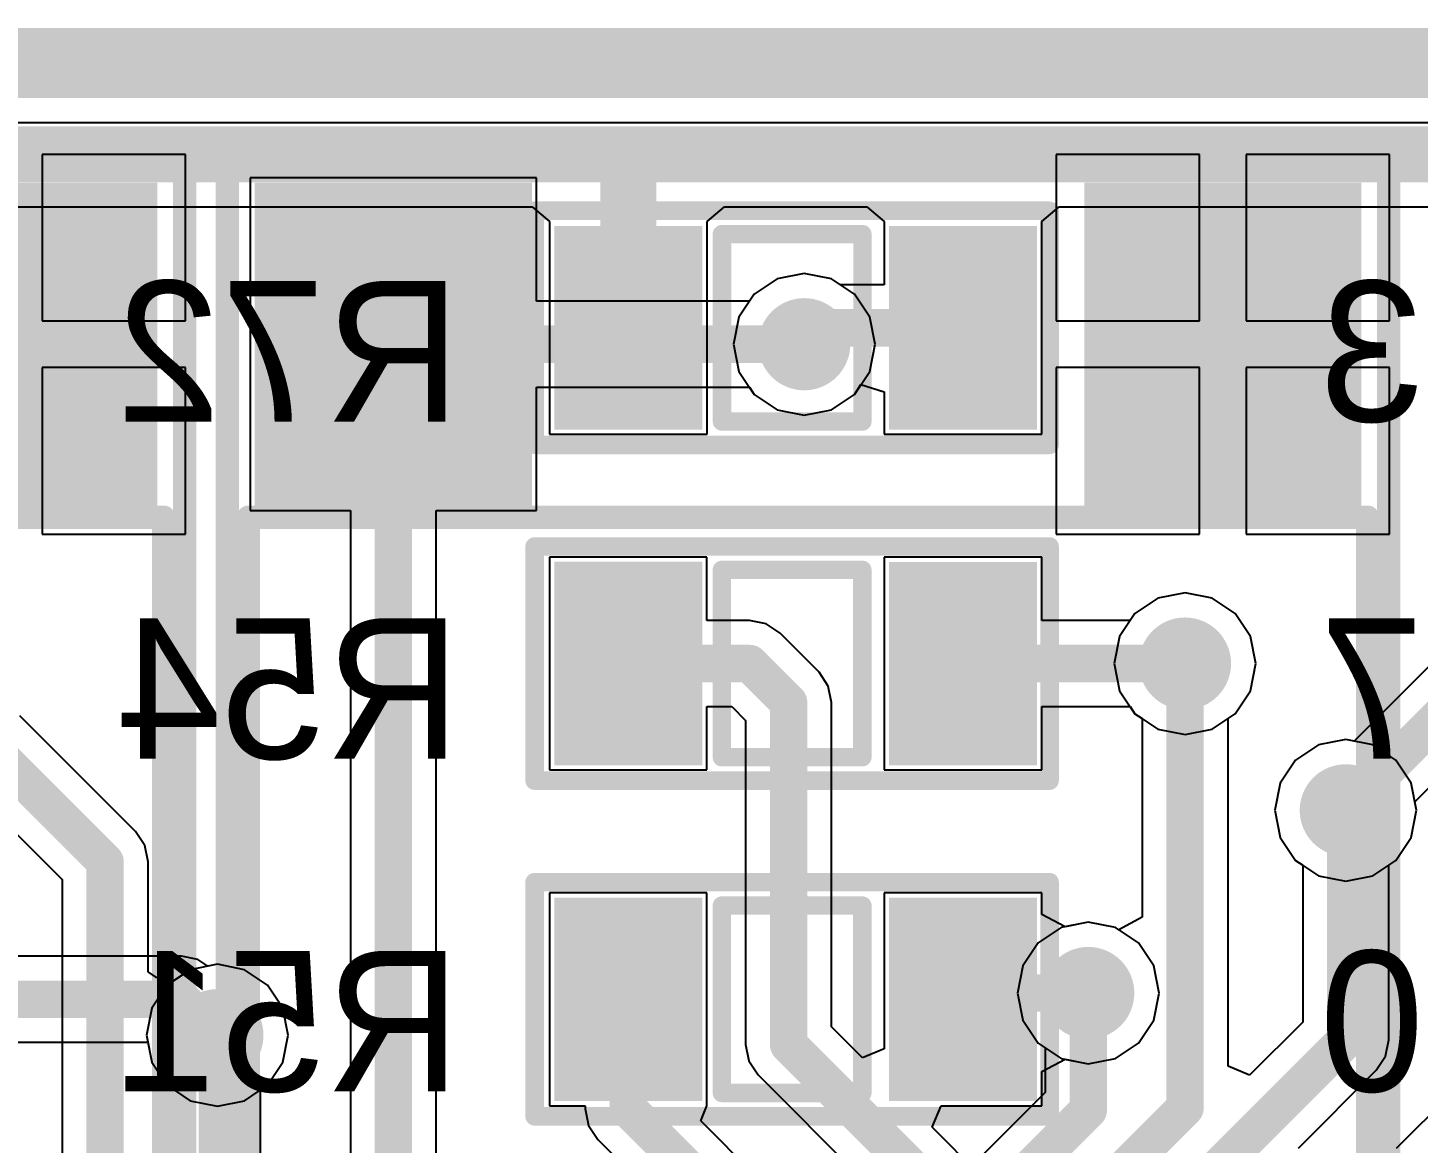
# Model space of a CAD drawing. Header units: millimetres. Extents: x 3.6 to 6.79, y 1.07 to 2.73.
# Drawn here: x 4.8845 to 5.1815, y 2.4959 to 2.734 of the extents above; entities that cross this region are included whole.
import ezdxf

# ---------------------------------------------------------------- set-up
doc = ezdxf.new("R2010")
doc.units = ezdxf.units.MM
doc.header["$MEASUREMENT"] = 0
for name, color, linetype in [('BottomLayer', 5, 'Continuous'), ('BottomOverlay', 54, 'Continuous'), ('BottomPaste', 16, 'Continuous'), ('BottomSolder', 6, 'Continuous'), ('KeepOutLayer', 6, 'Continuous'), ('Mechanical15', 56, 'Continuous'), ('MidLayer1', 16, 'Continuous'), ('MidLayer2', 76, 'Continuous'), ('MultiLayer', 9, 'Continuous'), ('TopLayer', 1, 'Continuous'), ('TopOverlay', 2, 'Continuous'), ('TopPaste', 8, 'Continuous'), ('TopSolder', 216, 'Continuous'), ('ViaHoleLayer', 16, 'Continuous')]:
    doc.layers.add(name, color=color, linetype=linetype)

# ---------------------------------------------------------------- blocks, each defined once
blk = doc.blocks.new('SW2_SMD_28')
at = {"layer": 'Mechanical15', "const_width": 0.005}
for points in [[(-0.19685, 0.12402), (0.19685, 0.12402)], [(0.19685, 0.12402), (0.19685, -0.12402)], [(-0.19685, -0.12402), (0.19685, -0.12402)]]:
    blk.add_lwpolyline(points, dxfattribs=at)
at = {"layer": 'Mechanical15', "const_width": 0.0025}
for points in [[(0.1956, 0.12402, 1), (0.1981, 0.12402, 1)], [(0.1956, 0.12402, 1), (0.1981, 0.12402, 1)], [(0.1956, -0.12402, 1), (0.1981, -0.12402, 1)], [(0.1956, -0.12402, 1), (0.1981, -0.12402, 1)]]:
    blk.add_lwpolyline(points, format="xyb", close=True, dxfattribs=at)
at = {"layer": 'TopLayer'}
for points in [[(0.12598, 0.06299), (0.18701, 0.06299), (0.12598, 0.11417), (0.18701, 0.11417)], [(0.12598, -0.11417), (0.18701, -0.11417), (0.12598, -0.06299), (0.18701, -0.06299)]]:
    blk.add_solid(points, dxfattribs=at)
at = {"layer": 'TopOverlay', "const_width": 0.005}
for points in [[(-0.11955, 0.11955), (0.11955, 0.11955)], [(0.11955, 0.11955), (0.11955, -0.11955)], [(-0.11955, -0.11955), (0.11955, -0.11955)]]:
    blk.add_lwpolyline(points, dxfattribs=at)
at = {"layer": 'TopOverlay', "const_width": 0.0025}
for points in [[(0.1183, 0.11955, 1), (0.1208, 0.11955, 1)], [(0.1183, 0.11955, 1), (0.1208, 0.11955, 1)], [(0.1183, -0.11955, 1), (0.1208, -0.11955, 1)], [(0.1183, -0.11955, 1), (0.1208, -0.11955, 1)]]:
    blk.add_lwpolyline(points, format="xyb", close=True, dxfattribs=at)
at = {"layer": 'TopPaste'}
for points in [[(0.12598, 0.06299), (0.18701, 0.06299), (0.12598, 0.11417), (0.18701, 0.11417)], [(0.12598, -0.11417), (0.18701, -0.11417), (0.12598, -0.06299), (0.18701, -0.06299)]]:
    blk.add_solid(points, dxfattribs=at)
at = {"layer": 'TopSolder'}
for points in [[(0.12198, 0.05899), (0.19101, 0.05899), (0.12198, 0.11817), (0.19101, 0.11817)], [(0.12198, -0.11817), (0.19101, -0.11817), (0.12198, -0.05899), (0.19101, -0.05899)]]:
    blk.add_solid(points, dxfattribs=at)
blk = doc.blocks.new('SW2_SMD_29')
at = {"layer": 'Mechanical15', "const_width": 0.005}
for points in [[(0.19685, 0.12402), (0.19685, -0.12402)], [(-0.19685, -0.12402), (0.19685, -0.12402)]]:
    blk.add_lwpolyline(points, dxfattribs=at)
at = {"layer": 'Mechanical15', "const_width": 0.0025}
blk.add_lwpolyline([(0.1956, -0.12402, 1), (0.1981, -0.12402, 1)], format="xyb", close=True, dxfattribs=at)
blk.add_lwpolyline([(0.1956, -0.12402, 1), (0.1981, -0.12402, 1)], format="xyb", close=True, dxfattribs=at)
at = {"layer": 'TopLayer'}
blk.add_solid([(0.12598, -0.11417), (0.18701, -0.11417), (0.12598, -0.06299), (0.18701, -0.06299)], dxfattribs=at)
at = {"layer": 'TopOverlay', "const_width": 0.005}
for points in [[(0.11955, 0.11955), (0.11955, -0.11955)], [(-0.11955, -0.11955), (0.11955, -0.11955)]]:
    blk.add_lwpolyline(points, dxfattribs=at)
at = {"layer": 'TopOverlay', "const_width": 0.0025}
blk.add_lwpolyline([(0.1183, -0.11955, 1), (0.1208, -0.11955, 1)], format="xyb", close=True, dxfattribs=at)
blk.add_lwpolyline([(0.1183, -0.11955, 1), (0.1208, -0.11955, 1)], format="xyb", close=True, dxfattribs=at)
at = {"layer": 'TopPaste'}
blk.add_solid([(0.12598, -0.11417), (0.18701, -0.11417), (0.12598, -0.06299), (0.18701, -0.06299)], dxfattribs=at)
at = {"layer": 'TopSolder'}
blk.add_solid([(0.12198, -0.11817), (0.19101, -0.11817), (0.12198, -0.05899), (0.19101, -0.05899)], dxfattribs=at)
blk = doc.blocks.new('RES_SMD_0603_B_44')
at = {"layer": 'BottomLayer'}
for points in [[(-0.04681, -0.01772), (-0.02319, -0.01772), (-0.04681, 0.01772), (-0.02319, 0.01772)], [(0.02468, -0.01772), (0.0483, -0.01772), (0.02468, 0.01771), (0.0483, 0.01771)]]:
    blk.add_solid(points, dxfattribs=at)
at = {"layer": 'BottomOverlay', "const_width": 0.00394}
for points in [[(-0.055, 0.025), (0.035, 0.025)], [(-0.055, -0.025), (-0.055, 0.025)], [(0.035, 0.025), (0.055, 0.025)], [(0.055, -0.025), (0.055, 0.025)], [(-0.015, 0.02), (0.015, 0.02)], [(-0.015, -0.02), (-0.015, 0.02)], [(0.015, -0.02), (0.015, 0.02)], [(-0.015, -0.02), (0.015, -0.02)], [(-0.055, -0.025), (0.055, -0.025)]]:
    blk.add_lwpolyline(points, dxfattribs=at)
at = {"layer": 'BottomOverlay', "const_width": 0.00197}
for points in [[(-0.05599, 0.025, 1), (-0.05402, 0.025, 1)], [(-0.05599, 0.025, 1), (-0.05402, 0.025, 1)], [(0.03401, 0.025, 1), (0.03598, 0.025, 1)], [(0.03401, 0.025, 1), (0.03598, 0.025, 1)], [(0.05401, 0.025, 1), (0.05598, 0.025, 1)], [(0.05401, 0.025, 1), (0.05598, 0.025, 1)], [(-0.01599, 0.02, 1), (-0.01402, 0.02, 1)], [(-0.01599, 0.02, 1), (-0.01402, 0.02, 1)], [(0.01401, 0.02, 1), (0.01598, 0.02, 1)], [(0.01401, 0.02, 1), (0.01598, 0.02, 1)], [(-0.01599, -0.02, 1), (-0.01402, -0.02, 1)], [(-0.01599, -0.02, 1), (-0.01402, -0.02, 1)], [(0.01401, -0.02, 1), (0.01598, -0.02, 1)], [(0.01401, -0.02, 1), (0.01598, -0.02, 1)], [(-0.05599, -0.025, 1), (-0.05402, -0.025, 1)], [(-0.05599, -0.025, 1), (-0.05402, -0.025, 1)], [(0.05401, -0.025, 1), (0.05598, -0.025, 1)], [(0.05401, -0.025, 1), (0.05598, -0.025, 1)]]:
    blk.add_lwpolyline(points, format="xyb", close=True, dxfattribs=at)
at = {"layer": 'BottomPaste'}
for points in [[(-0.04681, -0.01772), (-0.02319, -0.01772), (-0.04681, 0.01772), (-0.02319, 0.01772)], [(0.02468, -0.01772), (0.0483, -0.01772), (0.02468, 0.01771), (0.0483, 0.01771)]]:
    blk.add_solid(points, dxfattribs=at)
at = {"layer": 'BottomSolder'}
for points in [[(-0.05081, -0.02172), (-0.01919, -0.02172), (-0.05081, 0.02172), (-0.01919, 0.02172)], [(0.02068, -0.02172), (0.0523, -0.02172), (0.02068, 0.02171), (0.0523, 0.02171)]]:
    blk.add_solid(points, dxfattribs=at)
blk = doc.blocks.new('RES_SMD_0603_B_61')
at = {"layer": 'BottomLayer'}
for points in [[(-0.04681, -0.01772), (-0.02319, -0.01772), (-0.04681, 0.01772), (-0.02319, 0.01772)], [(0.02468, -0.01772), (0.0483, -0.01772), (0.02468, 0.01771), (0.0483, 0.01771)]]:
    blk.add_solid(points, dxfattribs=at)
at = {"layer": 'BottomOverlay', "const_width": 0.00394}
for points in [[(-0.055, 0.025), (0.035, 0.025)], [(-0.055, -0.025), (-0.055, 0.025)], [(0.035, 0.025), (0.055, 0.025)], [(0.055, -0.025), (0.055, 0.025)], [(-0.015, 0.02), (0.015, 0.02)], [(-0.015, -0.02), (-0.015, 0.02)], [(0.015, -0.02), (0.015, 0.02)], [(-0.015, -0.02), (0.015, -0.02)], [(-0.055, -0.025), (0.055, -0.025)]]:
    blk.add_lwpolyline(points, dxfattribs=at)
at = {"layer": 'BottomOverlay', "const_width": 0.00197}
for points in [[(-0.05599, 0.025, 1), (-0.05402, 0.025, 1)], [(-0.05599, 0.025, 1), (-0.05402, 0.025, 1)], [(0.03401, 0.025, 1), (0.03598, 0.025, 1)], [(0.03401, 0.025, 1), (0.03598, 0.025, 1)], [(0.05401, 0.025, 1), (0.05598, 0.025, 1)], [(0.05401, 0.025, 1), (0.05598, 0.025, 1)], [(-0.01599, 0.02, 1), (-0.01402, 0.02, 1)], [(-0.01599, 0.02, 1), (-0.01402, 0.02, 1)], [(0.01401, 0.02, 1), (0.01598, 0.02, 1)], [(0.01401, 0.02, 1), (0.01598, 0.02, 1)], [(-0.01599, -0.02, 1), (-0.01402, -0.02, 1)], [(-0.01599, -0.02, 1), (-0.01402, -0.02, 1)], [(0.01401, -0.02, 1), (0.01598, -0.02, 1)], [(0.01401, -0.02, 1), (0.01598, -0.02, 1)], [(-0.05599, -0.025, 1), (-0.05402, -0.025, 1)], [(-0.05599, -0.025, 1), (-0.05402, -0.025, 1)], [(0.05401, -0.025, 1), (0.05598, -0.025, 1)], [(0.05401, -0.025, 1), (0.05598, -0.025, 1)]]:
    blk.add_lwpolyline(points, format="xyb", close=True, dxfattribs=at)
at = {"layer": 'BottomPaste'}
for points in [[(-0.04681, -0.01772), (-0.02319, -0.01772), (-0.04681, 0.01772), (-0.02319, 0.01772)], [(0.02468, -0.01772), (0.0483, -0.01772), (0.02468, 0.01771), (0.0483, 0.01771)]]:
    blk.add_solid(points, dxfattribs=at)
at = {"layer": 'BottomSolder'}
for points in [[(-0.05081, -0.02172), (-0.01919, -0.02172), (-0.05081, 0.02172), (-0.01919, 0.02172)], [(0.02068, -0.02172), (0.0523, -0.02172), (0.02068, 0.02171), (0.0523, 0.02171)]]:
    blk.add_solid(points, dxfattribs=at)
blk = doc.blocks.new('RES_SMD_0603_B_62')
at = {"layer": 'BottomLayer'}
for points in [[(-0.04681, -0.01772), (-0.02319, -0.01772), (-0.04681, 0.01772), (-0.02319, 0.01772)], [(0.02468, -0.01772), (0.0483, -0.01772), (0.02468, 0.01771), (0.0483, 0.01771)]]:
    blk.add_solid(points, dxfattribs=at)
at = {"layer": 'BottomOverlay', "const_width": 0.00394}
for points in [[(-0.055, 0.025), (0.035, 0.025)], [(-0.055, -0.025), (-0.055, 0.025)], [(0.035, 0.025), (0.055, 0.025)], [(0.055, -0.025), (0.055, 0.025)], [(-0.015, 0.02), (0.015, 0.02)], [(-0.015, -0.02), (-0.015, 0.02)], [(0.015, -0.02), (0.015, 0.02)], [(-0.015, -0.02), (0.015, -0.02)], [(-0.055, -0.025), (0.055, -0.025)]]:
    blk.add_lwpolyline(points, dxfattribs=at)
at = {"layer": 'BottomOverlay', "const_width": 0.00197}
for points in [[(-0.05599, 0.025, 1), (-0.05402, 0.025, 1)], [(-0.05599, 0.025, 1), (-0.05402, 0.025, 1)], [(0.03401, 0.025, 1), (0.03598, 0.025, 1)], [(0.03401, 0.025, 1), (0.03598, 0.025, 1)], [(0.05401, 0.025, 1), (0.05598, 0.025, 1)], [(0.05401, 0.025, 1), (0.05598, 0.025, 1)], [(-0.01599, 0.02, 1), (-0.01402, 0.02, 1)], [(-0.01599, 0.02, 1), (-0.01402, 0.02, 1)], [(0.01401, 0.02, 1), (0.01598, 0.02, 1)], [(0.01401, 0.02, 1), (0.01598, 0.02, 1)], [(-0.01599, -0.02, 1), (-0.01402, -0.02, 1)], [(-0.01599, -0.02, 1), (-0.01402, -0.02, 1)], [(0.01401, -0.02, 1), (0.01598, -0.02, 1)], [(0.01401, -0.02, 1), (0.01598, -0.02, 1)], [(-0.05599, -0.025, 1), (-0.05402, -0.025, 1)], [(-0.05599, -0.025, 1), (-0.05402, -0.025, 1)], [(0.05401, -0.025, 1), (0.05598, -0.025, 1)], [(0.05401, -0.025, 1), (0.05598, -0.025, 1)]]:
    blk.add_lwpolyline(points, format="xyb", close=True, dxfattribs=at)
at = {"layer": 'BottomPaste'}
for points in [[(-0.04681, -0.01772), (-0.02319, -0.01772), (-0.04681, 0.01772), (-0.02319, 0.01772)], [(0.02468, -0.01772), (0.0483, -0.01772), (0.02468, 0.01771), (0.0483, 0.01771)]]:
    blk.add_solid(points, dxfattribs=at)
at = {"layer": 'BottomSolder'}
for points in [[(-0.05081, -0.02172), (-0.01919, -0.02172), (-0.05081, 0.02172), (-0.01919, 0.02172)], [(0.02068, -0.02172), (0.0523, -0.02172), (0.02068, 0.02171), (0.0523, 0.02171)]]:
    blk.add_solid(points, dxfattribs=at)

msp = doc.modelspace()

# ---------------------------------------------------------------- linework, layer by layer
at = {"layer": 'BottomLayer'}
for p, q in [((4.84759, 2.69583), (4.99224, 2.69583)), ((4.99224, 2.69583), (4.99595, 2.69272)), ((5.02957, 2.69272), (5.03328, 2.69583)), ((5.03328, 2.69583), (5.06373, 2.69583)), ((5.06373, 2.69583), (5.06744, 2.69271)), ((5.10106, 2.69271), (5.10477, 2.69583)), ((5.10477, 2.69583), (5.2494, 2.69583)), ((4.99595, 2.69272), (4.99595, 2.64728)), ((5.02957, 2.64728), (5.02957, 2.69272)), ((5.06744, 2.69271), (5.06744, 2.69083)), ((5.06744, 2.69083), (5.06744, 2.67917)), ((5.10106, 2.69083), (5.10106, 2.69271)), ((5.10106, 2.64728), (5.10106, 2.69083)), ((5.04455, 2.68048), (5.03964, 2.6772)), ((5.05034, 2.68163), (5.04455, 2.68048)), ((5.05613, 2.68048), (5.05034, 2.68163)), ((5.05809, 2.67917), (5.05613, 2.68048)), ((5.06744, 2.67917), (5.05809, 2.67917)), ((5.03964, 2.6772), (5.03636, 2.67229)), ((5.03636, 2.67229), (5.03521, 2.6665)), ((5.03521, 2.6665), (5.03636, 2.6607)), ((5.03636, 2.6607), (5.03964, 2.6558)), ((5.03964, 2.6558), (5.04455, 2.65251)), ((5.05613, 2.65251), (5.06104, 2.6558)), ((5.06104, 2.6558), (5.06244, 2.65788)), ((5.06244, 2.65788), (5.06744, 2.65637)), ((5.06744, 2.65637), (5.06744, 2.64728)), ((5.04455, 2.65251), (5.05034, 2.65136)), ((5.05034, 2.65136), (5.05613, 2.65251)), ((4.99595, 2.64728), (5.02957, 2.64728)), ((5.06744, 2.64728), (5.10106, 2.64728)), ((5.02956, 2.62105), (4.99594, 2.62105)), ((4.99594, 2.62105), (4.99594, 2.57562)), ((5.02956, 2.60751), (5.02956, 2.62105)), ((5.10105, 2.62105), (5.06743, 2.62105)), ((5.06743, 2.62105), (5.06743, 2.57561)), ((5.10105, 2.6075), (5.10105, 2.62105)), ((5.13167, 2.61346), (5.12588, 2.61231)), ((5.13746, 2.61231), (5.13167, 2.61346)), ((5.12588, 2.61231), (5.12097, 2.60903)), ((5.14237, 2.60903), (5.13746, 2.61231)), ((5.03867, 2.60751), (5.02956, 2.60751)), ((5.04218, 2.60681), (5.03867, 2.60751)), ((5.11995, 2.6075), (5.10105, 2.6075)), ((5.12097, 2.60903), (5.11995, 2.6075)), ((5.14565, 2.60412), (5.14237, 2.60903)), ((5.04516, 2.60482), (5.04218, 2.60681)), ((5.05349, 2.59649), (5.04516, 2.60482)), ((5.1468, 2.59833), (5.14565, 2.60412)), ((5.05548, 2.59351), (5.05349, 2.59649)), ((5.14565, 2.59254), (5.1468, 2.59833)), ((5.05618, 2.59), (5.05548, 2.59351)), ((5.05618, 2.5208), (5.05618, 2.59)), ((5.14237, 2.58763), (5.14565, 2.59254)), ((5.02956, 2.57562), (5.02956, 2.58916)), ((5.02956, 2.58916), (5.03487, 2.58916)), ((5.03487, 2.58916), (5.03782, 2.5862)), ((5.10105, 2.57561), (5.10105, 2.58915)), ((5.10105, 2.58915), (5.11995, 2.58915)), ((5.11995, 2.58915), (5.12097, 2.58763)), ((5.12097, 2.58763), (5.12588, 2.58435)), ((5.13746, 2.58435), (5.14237, 2.58763)), ((5.03782, 2.5862), (5.03782, 2.517)), ((5.12588, 2.58435), (5.13167, 2.5832)), ((5.13167, 2.5832), (5.13746, 2.58435)), ((5.16021, 2.58098), (5.1553, 2.5777)), ((5.166, 2.58213), (5.16021, 2.58098)), ((5.17179, 2.58098), (5.166, 2.58213)), ((5.1767, 2.5777), (5.17179, 2.58098)), ((4.99594, 2.57562), (5.02956, 2.57562)), ((5.06743, 2.57561), (5.10105, 2.57561)), ((5.1553, 2.5777), (5.15202, 2.57279)), ((5.17998, 2.57279), (5.1767, 2.5777)), ((5.15202, 2.57279), (5.15087, 2.567)), ((5.18113, 2.567), (5.17998, 2.57279)), ((5.15087, 2.567), (5.15202, 2.56121)), ((5.17998, 2.56121), (5.18113, 2.567)), ((5.15202, 2.56121), (5.1553, 2.5563)), ((5.1767, 2.5563), (5.17998, 2.56121)), ((5.1553, 2.5563), (5.16021, 2.55302)), ((5.17179, 2.55302), (5.1767, 2.5563)), ((5.16021, 2.55302), (5.166, 2.55187)), ((5.166, 2.55187), (5.17179, 2.55302)), ((5.02956, 2.54938), (4.99594, 2.54938)), ((4.99594, 2.54938), (4.99594, 2.50395)), ((5.02956, 2.50395), (5.02956, 2.54938)), ((5.10105, 2.54938), (5.06743, 2.54938)), ((5.06743, 2.54938), (5.06743, 2.51608)), ((5.10105, 2.54476), (5.10105, 2.54938)), ((5.10605, 2.54215), (5.10105, 2.54476)), ((5.111, 2.54313), (5.10605, 2.54215)), ((5.11679, 2.54198), (5.111, 2.54313)), ((5.1217, 2.5387), (5.11679, 2.54198)), ((5.12498, 2.53379), (5.1217, 2.5387)), ((4.91734, 2.53584), (4.84388, 2.53584)), ((4.92085, 2.53514), (4.91734, 2.53584)), ((4.92296, 2.53373), (4.92085, 2.53514)), ((4.925, 2.53413), (4.92296, 2.53373)), ((4.93079, 2.53298), (4.925, 2.53413)), ((5.12613, 2.528), (5.12498, 2.53379)), ((4.9357, 2.5297), (4.93079, 2.53298)), ((4.93898, 2.52479), (4.9357, 2.5297)), ((5.12498, 2.52221), (5.12613, 2.528)), ((4.94013, 2.519), (4.93898, 2.52479)), ((5.1217, 2.5173), (5.12498, 2.52221)), ((4.93898, 2.51321), (4.94013, 2.519)), ((5.06281, 2.51417), (5.05618, 2.5208)), ((4.84388, 2.51749), (4.91017, 2.51749)), ((4.91017, 2.51749), (4.91102, 2.51321)), ((5.03782, 2.517), (5.03852, 2.51349)), ((5.06743, 2.51608), (5.06281, 2.51417)), ((5.11679, 2.51402), (5.1217, 2.5173)), ((4.91102, 2.51321), (4.9143, 2.5083)), ((4.9357, 2.5083), (4.93898, 2.51321)), ((5.03852, 2.51349), (5.04051, 2.51051)), ((5.10105, 2.51124), (5.10605, 2.51385)), ((5.10605, 2.51385), (5.111, 2.51287)), ((5.111, 2.51287), (5.11679, 2.51402)), ((5.04051, 2.51051), (5.26499, 2.28603)), ((5.10105, 2.50395), (5.10105, 2.51124)), ((4.9143, 2.5083), (4.91921, 2.50502)), ((4.93079, 2.50502), (4.9357, 2.5083)), ((4.91921, 2.50502), (4.925, 2.50387)), ((4.925, 2.50387), (4.93079, 2.50502)), ((4.99594, 2.50395), (5.00357, 2.50395)), ((5.00357, 2.50395), (5.00357, 2.50325)), ((5.02823, 2.50074), (5.02956, 2.50395)), ((5.02956, 2.50395), (5.02956, 2.50395)), ((5.07765, 2.49933), (5.07956, 2.50395)), ((5.07956, 2.50395), (5.10105, 2.50395)), ((5.00357, 2.50325), (5.00427, 2.49974)), ((5.23065, 2.29832), (5.02823, 2.50074)), ((5.00427, 2.49974), (5.00626, 2.49676)), ((5.28065, 2.29632), (5.07765, 2.49933)), ((5.00626, 2.49676), (5.21499, 2.28803))]:
    msp.add_line(p, q, dxfattribs=at)
for points, const_width in [([(4.759, 2.70704), (5.014, 2.70704)], 0.012), ([(5.01276, 2.7058), (5.014, 2.70704)], 0.012), ([(5.01276, 2.67), (5.01276, 2.7058)], 0.012), ([(5.014, 2.70704), (5.27, 2.70704)], 0.012), ([(5.05034, 2.6665), (5.05384, 2.67)], 0.008), ([(5.05384, 2.67), (5.08425, 2.67)], 0.008), ([(5.01275, 2.59833), (5.03867, 2.59833)], 0.008), ([(5.03867, 2.59833), (5.047, 2.59)], 0.008), ([(5.08424, 2.59833), (5.13167, 2.59833)], 0.008), ([(5.047, 2.517), (5.047, 2.59)], 0.008), ([(4.82707, 2.52666), (4.91734, 2.52666)], 0.008), ([(4.91734, 2.52666), (4.925, 2.519)], 0.008), ([(5.01275, 2.50325), (5.01275, 2.52667)], 0.008), ([(5.08424, 2.52666), (5.08558, 2.528)], 0.008), ([(5.08558, 2.528), (5.111, 2.528)], 0.008), ([(5.047, 2.517), (5.27417, 2.28983)], 0.008), ([(5.01275, 2.50325), (5.22417, 2.29183)], 0.008)]:
    msp.add_lwpolyline(points, dxfattribs=dict(at, const_width=const_width))
for points, const_width in [([(5.00976, 2.7058, 1), (5.01576, 2.7058, 1)], 0.006), ([(5.00976, 2.7058, 1), (5.01576, 2.7058, 1)], 0.006), ([(5.011, 2.70704, 1), (5.017, 2.70704, 1)], 0.006), ([(5.011, 2.70704, 1), (5.017, 2.70704, 1)], 0.006), ([(5.011, 2.70704, 1), (5.017, 2.70704, 1)], 0.006), ([(5.00976, 2.67, 1), (5.01576, 2.67, 1)], 0.006), ([(5.04542, 2.6665, 1), (5.05526, 2.6665, 1)], 0.00984), ([(5.05184, 2.67, 1), (5.05584, 2.67, 1)], 0.004), ([(5.05184, 2.67, 1), (5.05584, 2.67, 1)], 0.004), ([(5.08225, 2.67, 1), (5.08625, 2.67, 1)], 0.004), ([(5.04834, 2.6665, 1), (5.05234, 2.6665, 1)], 0.004), ([(5.12675, 2.59833, 1), (5.13659, 2.59833, 1)], 0.00984), ([(5.01075, 2.59833, 1), (5.01475, 2.59833, 1)], 0.004), ([(5.03667, 2.59833, 1), (5.04067, 2.59833, 1)], 0.004), ([(5.03667, 2.59833, 1), (5.04067, 2.59833, 1)], 0.004), ([(5.08224, 2.59833, 1), (5.08624, 2.59833, 1)], 0.004), ([(5.12967, 2.59833, 1), (5.13367, 2.59833, 1)], 0.004), ([(5.045, 2.59, 1), (5.049, 2.59, 1)], 0.004), ([(5.045, 2.59, 1), (5.049, 2.59, 1)], 0.004), ([(5.16108, 2.567, 1), (5.17092, 2.567, 1)], 0.00984), ([(5.10608, 2.528, 1), (5.11592, 2.528, 1)], 0.00984), ([(4.91534, 2.52666, 1), (4.91934, 2.52666, 1)], 0.004), ([(4.91534, 2.52666, 1), (4.91934, 2.52666, 1)], 0.004), ([(5.01075, 2.52667, 1), (5.01475, 2.52667, 1)], 0.004), ([(5.08224, 2.52666, 1), (5.08624, 2.52666, 1)], 0.004), ([(5.08358, 2.528, 1), (5.08758, 2.528, 1)], 0.004), ([(5.08358, 2.528, 1), (5.08758, 2.528, 1)], 0.004), ([(5.109, 2.528, 1), (5.113, 2.528, 1)], 0.004), ([(4.92008, 2.519, 1), (4.92992, 2.519, 1)], 0.00984), ([(4.923, 2.519, 1), (4.927, 2.519, 1)], 0.004), ([(5.045, 2.517, 1), (5.049, 2.517, 1)], 0.004), ([(5.045, 2.517, 1), (5.049, 2.517, 1)], 0.004), ([(5.01075, 2.50325, 1), (5.01475, 2.50325, 1)], 0.004), ([(5.01075, 2.50325, 1), (5.01475, 2.50325, 1)], 0.004)]:
    msp.add_lwpolyline(points, format="xyb", close=True, dxfattribs=dict(at, const_width=const_width))
at = {"layer": 'KeepOutLayer', "const_width": 0.015}
msp.add_lwpolyline([(3.622, 2.72654), (6.77161, 2.72654)], dxfattribs=at)
at = {"layer": 'MidLayer1'}
for p, q in [((3.63474, 2.7138), (6.75886, 2.7138)), ((5.04455, 2.68048), (5.03964, 2.6772)), ((5.05034, 2.68163), (5.04455, 2.68048)), ((5.05613, 2.68048), (5.05034, 2.68163)), ((5.06104, 2.6772), (5.05613, 2.68048)), ((5.03964, 2.6772), (5.03636, 2.67229)), ((5.06432, 2.67229), (5.06104, 2.6772)), ((5.03636, 2.67229), (5.03521, 2.6665)), ((5.06547, 2.6665), (5.06432, 2.67229)), ((5.03521, 2.6665), (5.03636, 2.6607)), ((5.06432, 2.6607), (5.06547, 2.6665)), ((5.03636, 2.6607), (5.03964, 2.6558)), ((5.06104, 2.6558), (5.06432, 2.6607)), ((5.03964, 2.6558), (5.04455, 2.65251)), ((5.05613, 2.65251), (5.06104, 2.6558)), ((5.04455, 2.65251), (5.05034, 2.65136)), ((5.05034, 2.65136), (5.05613, 2.65251)), ((5.13167, 2.61346), (5.12588, 2.61231)), ((5.13746, 2.61231), (5.13167, 2.61346)), ((5.12588, 2.61231), (5.12097, 2.60903)), ((5.14237, 2.60903), (5.13746, 2.61231)), ((5.12097, 2.60903), (5.11769, 2.60412)), ((5.14565, 2.60412), (5.14237, 2.60903)), ((5.19251, 2.60649), (5.1678, 2.58178)), ((5.11769, 2.60412), (5.11654, 2.59833)), ((5.1468, 2.59833), (5.14565, 2.60412)), ((5.11654, 2.59833), (5.11769, 2.59254)), ((5.14565, 2.59254), (5.1468, 2.59833)), ((5.11769, 2.59254), (5.12097, 2.58763)), ((5.14237, 2.58763), (5.14565, 2.59254)), ((5.18078, 2.5688), (5.2028, 2.59082)), ((5.12097, 2.58763), (5.12588, 2.58435)), ((5.13746, 2.58435), (5.14237, 2.58763)), ((5.12588, 2.58435), (5.13167, 2.5832)), ((5.13167, 2.5832), (5.13746, 2.58435)), ((5.16021, 2.58098), (5.1553, 2.5777)), ((5.166, 2.58213), (5.16021, 2.58098)), ((5.1678, 2.58178), (5.166, 2.58213)), ((5.1553, 2.5777), (5.15202, 2.57279)), ((5.15202, 2.57279), (5.15087, 2.567)), ((5.18113, 2.567), (5.18078, 2.5688)), ((5.15087, 2.567), (5.15202, 2.56121)), ((5.17998, 2.56121), (5.18113, 2.567)), ((5.15202, 2.56121), (5.1553, 2.5563)), ((5.1767, 2.5563), (5.17998, 2.56121)), ((5.1553, 2.5563), (5.16021, 2.55302)), ((5.17179, 2.55302), (5.1767, 2.5563)), ((5.16021, 2.55302), (5.166, 2.55187)), ((5.166, 2.55187), (5.17179, 2.55302)), ((5.111, 2.54313), (5.10521, 2.54198)), ((5.11679, 2.54198), (5.111, 2.54313)), ((5.10521, 2.54198), (5.1003, 2.5387)), ((5.1217, 2.5387), (5.11679, 2.54198)), ((5.1003, 2.5387), (5.09702, 2.53379)), ((5.12498, 2.53379), (5.1217, 2.5387)), ((5.21851, 2.53649), (5.1768, 2.49478)), ((4.925, 2.53413), (4.91921, 2.53298)), ((4.93079, 2.53298), (4.925, 2.53413)), ((5.09702, 2.53379), (5.09587, 2.528)), ((5.12613, 2.528), (5.12498, 2.53379)), ((4.91921, 2.53298), (4.9143, 2.5297)), ((4.9357, 2.5297), (4.93079, 2.53298)), ((4.9143, 2.5297), (4.91102, 2.52479)), ((4.93898, 2.52479), (4.9357, 2.5297)), ((5.09587, 2.528), (5.09702, 2.52221)), ((5.12498, 2.52221), (5.12613, 2.528)), ((4.91102, 2.52479), (4.90987, 2.519)), ((4.94013, 2.519), (4.93898, 2.52479)), ((5.09702, 2.52221), (5.1003, 2.5173)), ((5.1217, 2.5173), (5.12498, 2.52221)), ((4.90987, 2.519), (4.91102, 2.51321)), ((4.93898, 2.51321), (4.94013, 2.519)), ((5.1003, 2.5173), (5.10521, 2.51402)), ((5.11679, 2.51402), (5.1217, 2.5173)), ((4.91102, 2.51321), (4.9143, 2.5083)), ((4.9357, 2.5083), (4.93898, 2.51321)), ((5.10521, 2.51402), (5.111, 2.51287)), ((5.111, 2.51287), (5.11679, 2.51402)), ((4.9143, 2.5083), (4.91921, 2.50502)), ((4.93079, 2.50502), (4.9357, 2.5083)), ((4.91921, 2.50502), (4.925, 2.50387)), ((4.925, 2.50387), (4.93079, 2.50502))]:
    msp.add_line(p, q, dxfattribs=at)
for points, const_width in [([(5.04542, 2.6665, 1), (5.05526, 2.6665, 1)], 0.00984), ([(5.12675, 2.59833, 1), (5.13659, 2.59833, 1)], 0.00984), ([(5.16108, 2.567, 1), (5.17092, 2.567, 1)], 0.00984), ([(5.164, 2.567, 1), (5.168, 2.567, 1)], 0.004), ([(5.10608, 2.528, 1), (5.11592, 2.528, 1)], 0.00984), ([(4.92008, 2.519, 1), (4.92992, 2.519, 1)], 0.00984)]:
    msp.add_lwpolyline(points, format="xyb", close=True, dxfattribs=dict(at, const_width=const_width))
at = {"layer": 'MidLayer1', "const_width": 0.008}
msp.add_lwpolyline([(5.166, 2.567), (5.199, 2.6)], dxfattribs=at)
at = {"layer": 'MidLayer2'}
for p, q in [((3.63474, 2.7138), (6.75886, 2.7138)), ((5.04455, 2.68048), (5.03964, 2.6772)), ((5.05034, 2.68163), (5.04455, 2.68048)), ((5.05613, 2.68048), (5.05034, 2.68163)), ((5.06104, 2.6772), (5.05613, 2.68048)), ((5.03964, 2.6772), (5.03636, 2.67229)), ((5.06432, 2.67229), (5.06104, 2.6772)), ((5.03636, 2.67229), (5.03521, 2.6665)), ((5.06547, 2.6665), (5.06432, 2.67229)), ((5.03521, 2.6665), (5.03636, 2.6607)), ((5.06432, 2.6607), (5.06547, 2.6665)), ((5.03636, 2.6607), (5.03964, 2.6558)), ((5.06104, 2.6558), (5.06432, 2.6607)), ((5.03964, 2.6558), (5.04455, 2.65251)), ((5.05613, 2.65251), (5.06104, 2.6558)), ((5.04455, 2.65251), (5.05034, 2.65136)), ((5.05034, 2.65136), (5.05613, 2.65251)), ((5.13167, 2.61346), (5.12588, 2.61231)), ((5.13746, 2.61231), (5.13167, 2.61346)), ((5.12588, 2.61231), (5.12097, 2.60903)), ((5.14237, 2.60903), (5.13746, 2.61231)), ((5.12097, 2.60903), (5.11769, 2.60412)), ((5.14565, 2.60412), (5.14237, 2.60903)), ((5.11769, 2.60412), (5.11654, 2.59833)), ((5.1468, 2.59833), (5.14565, 2.60412)), ((5.11654, 2.59833), (5.11769, 2.59254)), ((5.14565, 2.59254), (5.1468, 2.59833)), ((5.11769, 2.59254), (5.12097, 2.58763)), ((5.14237, 2.58763), (5.14565, 2.59254)), ((5.12097, 2.58763), (5.12588, 2.58435)), ((5.13746, 2.58435), (5.14237, 2.58763)), ((5.12588, 2.58435), (5.13167, 2.5832)), ((5.13167, 2.5832), (5.13746, 2.58435)), ((5.16021, 2.58098), (5.1553, 2.5777)), ((5.166, 2.58213), (5.16021, 2.58098)), ((5.17179, 2.58098), (5.166, 2.58213)), ((5.1767, 2.5777), (5.17179, 2.58098)), ((5.1553, 2.5777), (5.15202, 2.57279)), ((5.17998, 2.57279), (5.1767, 2.5777)), ((5.15202, 2.57279), (5.15087, 2.567)), ((5.18113, 2.567), (5.17998, 2.57279)), ((5.15087, 2.567), (5.15202, 2.56121)), ((5.17998, 2.56121), (5.18113, 2.567)), ((5.15202, 2.56121), (5.1553, 2.5563)), ((5.1767, 2.5563), (5.17998, 2.56121)), ((5.1553, 2.5563), (5.16021, 2.55302)), ((5.17179, 2.55302), (5.1767, 2.5563)), ((5.16021, 2.55302), (5.166, 2.55187)), ((5.166, 2.55187), (5.17179, 2.55302)), ((5.111, 2.54313), (5.10521, 2.54198)), ((5.11679, 2.54198), (5.111, 2.54313)), ((5.10521, 2.54198), (5.1003, 2.5387)), ((5.1217, 2.5387), (5.11679, 2.54198)), ((5.1003, 2.5387), (5.09702, 2.53379)), ((5.12498, 2.53379), (5.1217, 2.5387)), ((4.925, 2.53413), (4.91921, 2.53298)), ((4.93079, 2.53298), (4.925, 2.53413)), ((5.09702, 2.53379), (5.09587, 2.528)), ((5.12613, 2.528), (5.12498, 2.53379)), ((4.91921, 2.53298), (4.9143, 2.5297)), ((4.9357, 2.5297), (4.93079, 2.53298)), ((4.9143, 2.5297), (4.91102, 2.52479)), ((4.93898, 2.52479), (4.9357, 2.5297)), ((5.09587, 2.528), (5.09702, 2.52221)), ((5.12498, 2.52221), (5.12613, 2.528)), ((4.91102, 2.52479), (4.90987, 2.519)), ((4.94013, 2.519), (4.93898, 2.52479)), ((5.09702, 2.52221), (5.1003, 2.5173)), ((5.1217, 2.5173), (5.12498, 2.52221)), ((4.90987, 2.519), (4.91102, 2.51321)), ((4.93898, 2.51321), (4.94013, 2.519)), ((5.1003, 2.5173), (5.10521, 2.51402)), ((5.11679, 2.51402), (5.1217, 2.5173)), ((4.91102, 2.51321), (4.9143, 2.5083)), ((4.9357, 2.5083), (4.93898, 2.51321)), ((5.10521, 2.51402), (5.111, 2.51287)), ((5.111, 2.51287), (5.11679, 2.51402)), ((4.9143, 2.5083), (4.91921, 2.50502)), ((4.93079, 2.50502), (4.9357, 2.5083)), ((4.91921, 2.50502), (4.925, 2.50387)), ((4.925, 2.50387), (4.93079, 2.50502))]:
    msp.add_line(p, q, dxfattribs=at)
at = {"layer": 'MidLayer2', "const_width": 0.00984}
for points in [[(5.04542, 2.6665, 1), (5.05526, 2.6665, 1)], [(5.12675, 2.59833, 1), (5.13659, 2.59833, 1)], [(5.16108, 2.567, 1), (5.17092, 2.567, 1)], [(5.10608, 2.528, 1), (5.11592, 2.528, 1)], [(4.92008, 2.519, 1), (4.92992, 2.519, 1)]]:
    msp.add_lwpolyline(points, format="xyb", close=True, dxfattribs=at)
at = {"layer": 'MultiLayer', "const_width": 0.00984}
for points in [[(5.04542, 2.6665, 1), (5.05526, 2.6665, 1)], [(5.12675, 2.59833, 1), (5.13659, 2.59833, 1)], [(5.16108, 2.567, 1), (5.17092, 2.567, 1)], [(5.10608, 2.528, 1), (5.11592, 2.528, 1)], [(4.92008, 2.519, 1), (4.92992, 2.519, 1)]]:
    msp.add_lwpolyline(points, format="xyb", close=True, dxfattribs=at)
at = {"layer": 'TopLayer'}
for p, q in [((3.63474, 2.7138), (6.75886, 2.7138)), ((4.91816, 2.70701), (4.88757, 2.70701)), ((4.88757, 2.70701), (4.88757, 2.6715)), ((4.91816, 2.6715), (4.91816, 2.70701)), ((5.13474, 2.70701), (5.10415, 2.70701)), ((5.10415, 2.70701), (5.10415, 2.6715)), ((5.13474, 2.6715), (5.13474, 2.70701)), ((5.17533, 2.70701), (5.14474, 2.70701)), ((5.14474, 2.70701), (5.14474, 2.6715)), ((5.17533, 2.6715), (5.17533, 2.70701)), ((4.99316, 2.70201), (4.93198, 2.70201)), ((4.93198, 2.70201), (4.93198, 2.63098)), ((4.99316, 2.67567), (4.99316, 2.70201)), ((5.04455, 2.68048), (5.03964, 2.6772)), ((5.05034, 2.68163), (5.04455, 2.68048)), ((5.05613, 2.68048), (5.05034, 2.68163)), ((5.06104, 2.6772), (5.05613, 2.68048)), ((5.03964, 2.6772), (5.03862, 2.67567)), ((5.06432, 2.67229), (5.06104, 2.6772)), ((5.03862, 2.67567), (4.99316, 2.67567)), ((4.88757, 2.6715), (4.91816, 2.6715)), ((5.06547, 2.6665), (5.06432, 2.67229)), ((5.10415, 2.6715), (5.13474, 2.6715)), ((5.14474, 2.6715), (5.17533, 2.6715)), ((5.06432, 2.6607), (5.06547, 2.6665)), ((4.91816, 2.6615), (4.88757, 2.6615)), ((4.88757, 2.6615), (4.88757, 2.62598)), ((4.91816, 2.62598), (4.91816, 2.6615)), ((5.13474, 2.6615), (5.10415, 2.6615)), ((5.10415, 2.6615), (5.10415, 2.62598)), ((5.13474, 2.62598), (5.13474, 2.6615)), ((5.17533, 2.6615), (5.14474, 2.6615)), ((5.14474, 2.6615), (5.14474, 2.62598)), ((5.17533, 2.62598), (5.17533, 2.6615)), ((5.06104, 2.6558), (5.06432, 2.6607)), ((4.99316, 2.63098), (4.99316, 2.65732)), ((4.99316, 2.65732), (5.03862, 2.65732)), ((5.03862, 2.65732), (5.03964, 2.6558)), ((5.03964, 2.6558), (5.04455, 2.65251)), ((5.05613, 2.65251), (5.06104, 2.6558)), ((5.04455, 2.65251), (5.05034, 2.65136)), ((5.05034, 2.65136), (5.05613, 2.65251)), ((4.93198, 2.63098), (4.9534, 2.63098)), ((4.9534, 2.63098), (4.9534, 2.38902)), ((4.97175, 2.38902), (4.97175, 2.63098)), ((4.97175, 2.63098), (4.99316, 2.63098)), ((4.88757, 2.62598), (4.91816, 2.62598)), ((5.10415, 2.62598), (5.13474, 2.62598)), ((5.14474, 2.62598), (5.17533, 2.62598)), ((5.13167, 2.61346), (5.12588, 2.61231)), ((5.13746, 2.61231), (5.13167, 2.61346)), ((5.12588, 2.61231), (5.12097, 2.60903)), ((5.14237, 2.60903), (5.13746, 2.61231)), ((5.12097, 2.60903), (5.11769, 2.60412)), ((5.14565, 2.60412), (5.14237, 2.60903)), ((5.11769, 2.60412), (5.11654, 2.59833)), ((5.1468, 2.59833), (5.14565, 2.60412)), ((5.11654, 2.59833), (5.11769, 2.59254)), ((5.14565, 2.59254), (5.1468, 2.59833)), ((5.11769, 2.59254), (5.12097, 2.58763)), ((5.14237, 2.58763), (5.14565, 2.59254)), ((4.90749, 2.56249), (4.88278, 2.5872)), ((5.12097, 2.58763), (5.1225, 2.58661)), ((5.14085, 2.58661), (5.14237, 2.58763)), ((5.1225, 2.58661), (5.1225, 2.54418)), ((5.14085, 2.51236), (5.14085, 2.58661)), ((5.16021, 2.58098), (5.1553, 2.5777)), ((5.166, 2.58213), (5.16021, 2.58098)), ((5.17179, 2.58098), (5.166, 2.58213)), ((5.1767, 2.5777), (5.17179, 2.58098)), ((5.1553, 2.5777), (5.15202, 2.57279)), ((5.17998, 2.57279), (5.1767, 2.5777)), ((4.8698, 2.57422), (4.89182, 2.5522)), ((5.15202, 2.57279), (5.15087, 2.567)), ((5.18113, 2.567), (5.17998, 2.57279)), ((5.15087, 2.567), (5.15202, 2.56121)), ((5.17998, 2.56121), (5.18113, 2.567)), ((4.90948, 2.55951), (4.90749, 2.56249)), ((5.15202, 2.56121), (5.1553, 2.5563)), ((5.1767, 2.5563), (5.17998, 2.56121)), ((4.91018, 2.556), (4.90948, 2.55951)), ((4.91018, 2.5325), (4.91018, 2.556)), ((5.1553, 2.5563), (5.15682, 2.55528)), ((5.15682, 2.55528), (5.15682, 2.5218)), ((5.17518, 2.55528), (5.1767, 2.5563)), ((5.17518, 2.518), (5.17518, 2.55528)), ((4.89182, 2.5522), (4.89182, 2.43672)), ((5.111, 2.54313), (5.10521, 2.54198)), ((5.11679, 2.54198), (5.111, 2.54313)), ((5.1225, 2.54418), (5.1175, 2.54151)), ((5.10521, 2.54198), (5.1003, 2.5387)), ((5.1175, 2.54151), (5.11679, 2.54198)), ((5.1003, 2.5387), (5.09702, 2.53379)), ((4.925, 2.53413), (4.91921, 2.53298)), ((4.93079, 2.53298), (4.925, 2.53413)), ((5.09702, 2.53379), (5.09587, 2.528)), ((4.91196, 2.53129), (4.91018, 2.5325)), ((4.91518, 2.53029), (4.91196, 2.53129)), ((4.91921, 2.53298), (4.91518, 2.53029)), ((4.9357, 2.5297), (4.93079, 2.53298)), ((4.93898, 2.52479), (4.9357, 2.5297)), ((5.09587, 2.528), (5.09702, 2.52221)), ((4.94013, 2.519), (4.93898, 2.52479)), ((5.09702, 2.52221), (5.1003, 2.5173)), ((5.15682, 2.5218), (5.14547, 2.51044)), ((4.93898, 2.51321), (4.94013, 2.519)), ((5.1003, 2.5173), (5.10182, 2.51628)), ((5.10182, 2.51628), (5.10182, 2.5068)), ((5.17448, 2.51449), (5.17518, 2.518)), ((4.9357, 2.5083), (4.93898, 2.51321)), ((5.17249, 2.51151), (5.17448, 2.51449)), ((5.14547, 2.51044), (5.14085, 2.51236)), ((5.15588, 2.4949), (5.17249, 2.51151)), ((4.93418, 2.50728), (4.9357, 2.5083)), ((4.93418, 2.38902), (4.93418, 2.50728)), ((5.10182, 2.5068), (5.01851, 2.42349))]:
    msp.add_line(p, q, dxfattribs=at)
for points, const_width in [([(5.04542, 2.6665, 1), (5.05526, 2.6665, 1)], 0.00984), ([(4.96057, 2.6665, 1), (4.96457, 2.6665, 1)], 0.004), ([(4.96057, 2.6665, 1), (4.96457, 2.6665, 1)], 0.004), ([(5.04834, 2.6665, 1), (5.05234, 2.6665, 1)], 0.004), ([(5.12675, 2.59833, 1), (5.13659, 2.59833, 1)], 0.00984), ([(5.12967, 2.59833, 1), (5.13367, 2.59833, 1)], 0.004), ([(5.16108, 2.567, 1), (5.17092, 2.567, 1)], 0.00984), ([(5.164, 2.567, 1), (5.168, 2.567, 1)], 0.004), ([(4.899, 2.556, 1), (4.903, 2.556, 1)], 0.004), ([(4.899, 2.556, 1), (4.903, 2.556, 1)], 0.004), ([(5.10608, 2.528, 1), (5.11592, 2.528, 1)], 0.00984), ([(5.109, 2.528, 1), (5.113, 2.528, 1)], 0.004), ([(4.92008, 2.519, 1), (4.92992, 2.519, 1)], 0.00984), ([(4.923, 2.519, 1), (4.927, 2.519, 1)], 0.004), ([(5.164, 2.518, 1), (5.168, 2.518, 1)], 0.004), ([(5.164, 2.518, 1), (5.168, 2.518, 1)], 0.004), ([(5.109, 2.503, 1), (5.113, 2.503, 1)], 0.004), ([(5.109, 2.503, 1), (5.113, 2.503, 1)], 0.004), ([(5.12967, 2.50347, 1), (5.13367, 2.50347, 1)], 0.004), ([(5.12967, 2.50347, 1), (5.13367, 2.50347, 1)], 0.004)]:
    msp.add_lwpolyline(points, format="xyb", close=True, dxfattribs=dict(at, const_width=const_width))
at = {"layer": 'TopLayer', "const_width": 0.008}
for points in [[(4.96257, 2.3535), (4.96257, 2.6665)], [(4.96257, 2.6665), (5.05034, 2.6665)], [(5.13167, 2.50347), (5.13167, 2.59833)], [(4.868, 2.589), (4.901, 2.556)], [(5.166, 2.518), (5.166, 2.567)], [(4.901, 2.425), (4.901, 2.556)], [(5.111, 2.503), (5.111, 2.528)], [(4.925, 2.267), (4.925, 2.519)], [(5.054, 2.406), (5.166, 2.518)], [(5.025, 2.417), (5.111, 2.503)], [(5.04, 2.4118), (5.13167, 2.50347)]]:
    msp.add_lwpolyline(points, dxfattribs=at)
at = {"layer": 'ViaHoleLayer', "const_width": 0.00591}
for points in [[(5.04739, 2.6665, 1), (5.05329, 2.6665, 1)], [(5.12872, 2.59833, 1), (5.13462, 2.59833, 1)], [(5.16305, 2.567, 1), (5.16895, 2.567, 1)], [(5.10805, 2.528, 1), (5.11395, 2.528, 1)], [(4.92205, 2.519, 1), (4.92795, 2.519, 1)]]:
    msp.add_lwpolyline(points, format="xyb", close=True, dxfattribs=at)

# ---------------------------------------------------------------- block references
for name, p, rotation in [('SW2_SMD_29', (4.79399, 2.51), 90), ('SW2_SMD_28', (5.05115, 2.51), 90), ('RES_SMD_0603_B_61', (5.04775, 2.59833), 360), ('RES_SMD_0603_B_62', (5.04775, 2.52667), 360)]:
    msp.add_blockref(name, p, dxfattribs=dict(rotation=rotation))
msp.add_blockref('RES_SMD_0603_B_44', (5.04776, 2.67))

# ---------------------------------------------------------------- texts
at = {"layer": 'BottomOverlay', "text_generation_flag": 2}
for s, p in [('R72', (4.977, 2.65)), ('R73', (5.234, 2.65)), ('R54', (4.977, 2.578)), ('R57', (5.234, 2.578)), ('R51', (4.977, 2.507)), ('R60', (5.234, 2.507))]:
    msp.add_text(s, height=0.03, dxfattribs=at).set_placement(p)

doc.saveas('drawing.dxf')
